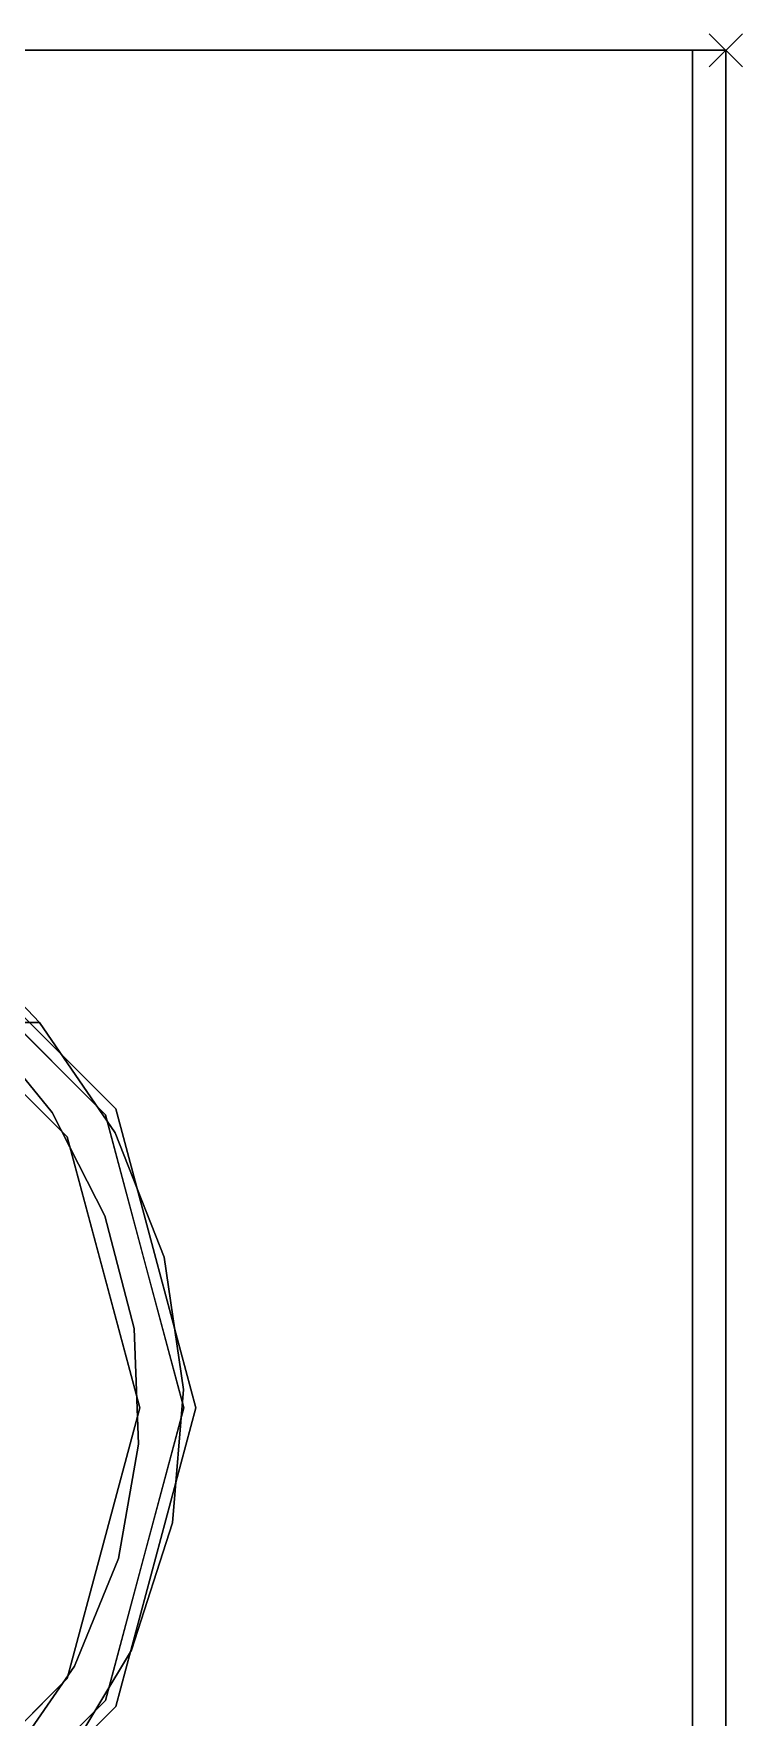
# Model space of a CAD drawing. Header units: millimetres. Extents: x -1 to 1346, y -1098 to 14.
# Drawn here: x 1303.4 to 1346, y -100.3 to 1 of the extents above; entities that cross this region are included whole.
import ezdxf

# ---------------------------------------------------------------- set-up
doc = ezdxf.new("R2010")
doc.units = ezdxf.units.MM
doc.header["$PDMODE"] = 3
doc.linetypes.add('NASCOSTA', pattern=[9.525, 6.35, -3.175])
for name, color, linetype in [('IQ_200_2D', 1, 'Continuous'), ('IQ_200_3D', 1, 'Continuous'), ('IQ_204_2D', 7, 'Continuous'), ('IQ_204_3D', 7, 'Continuous'), ('IQ_INS_3D', 3, 'Continuous')]:
    doc.layers.add(name, color=color, linetype=linetype)

# ---------------------------------------------------------------- blocks, each defined once
blk = doc.blocks.new('hpp_cutout_2c_l_3d')
at = {"layer": 'IQ_200_3D'}
mesh = blk.add_polyface(dxfattribs=at)
corners = [(1345, 0, 50), (0, 0, 50), (0, -700, 50), (1345, -700, 50)]
mesh.append_faces([[corners[k] for k in face] for face in [(0, 1, 2, 3)]])
mesh = blk.add_polyface(dxfattribs=at)
corners = [(1345, -700, 0), (0, -700, 0), (0, 0, 0), (1345, 0, 0)]
mesh.append_faces([[corners[k] for k in face] for face in [(0, 1, 2, 3)]])
mesh = blk.add_polyface(dxfattribs=at)
corners = [(1345, 0, 0), (0, 0, 0), (0, 0, 50), (1345, 0, 50)]
mesh.append_faces([[corners[k] for k in face] for face in [(0, 1, 2, 3)]])
mesh = blk.add_polyface(dxfattribs=at)
corners = [(1345, 0, 0), (1345, -700, 0), (1345, -700, 50), (1345, 0, 50)]
mesh.append_faces([[corners[k] for k in face] for face in [(0, 1, 2, 3)]])

msp = doc.modelspace()

# ---------------------------------------------------------------- linework, layer by layer
at = {"layer": 'IQ_200_2D'}
msp.add_lwpolyline([(0, 0), (1345, 0), (1345, -700), (0, -700)], close=True, dxfattribs=at)
at = {"layer": 'IQ_200_3D'}
for points in [[(1343, -645, 155), (2, -645, 155), (2, 0, 155), (1343, 0, 155)], [(1343, 0, 155), (2, 0, 155), (2, 0, 855), (1343, 0, 855)]]:
    msp.add_3dface(points, dxfattribs=at)
for points, invisible_edges in [([(1343, -645, 203), (1343, 0, 855), (1343, -695, 855), (1343, -695, 203)], 1), ([(1343, 0, 155), (1343, 0, 855), (1343, -645, 203), (1343, -645, 155)], 2)]:
    msp.add_3dface(points, dxfattribs=dict(at, invisible_edges=invisible_edges))
at = {"layer": 'IQ_204_2D', "color": 7, "linetype": 'NASCOSTA', "ltscale": 10}
msp.add_lwpolyline([(2, 0), (1343, 0), (1343, -645), (2, -645)], close=True, dxfattribs=at)
at = {"layer": 'IQ_204_3D'}
for points, invisible_edges in [([(1305.38, -65.36, 116.94), (1307.68, -64.03, 116.94), (1294.79, -51.14, 116.94), (1293.46, -53.43, 116.94)], 5), ([(1303.71, -58.47, 52.72), (1303.71, -58.47, 52.72), (1301.93, -56.58, 52.72), (1300.04, -54.85, 109.99)], 13), ([(1300.04, -55.18, 52.72), (1301.93, -56.58, 52.72), (1303.71, -58.47, 52.72), (1300.07, -58.47, 52.72)], 9), ([(1307.68, -64.03, 116.94), (1307.68, -64.03, 116.94), (1303.71, -58.47, 52.72), (1301.23, -57.58, 116.94)], 6), ([(1308.3, -63.67, 155), (1308.3, -63.67, 117.11), (1301.72, -57.1, 117.11), (1301.72, -57.1, 155)], 5), ([(1299.42, -59.4, 116.94), (1299.42, -59.4, 116.94), (1300.07, -58.47, 52.72), (1304.48, -63.88, 58.13)], 11), ([(1300.07, -58.47, 52.72), (1300.07, -58.47, 52.72), (1303.71, -58.47, 52.72), (1304.48, -63.88, 58.13)], 4), ([(1307.68, -64.03, 116.94), (1307.68, -64.03, 116.94), (1308.27, -65.1, 59.34), (1303.71, -58.47, 52.72)], 11), ([(1308.27, -65.1, 59.34), (1308.27, -65.1, 59.34), (1304.48, -63.88, 58.13), (1303.71, -58.47, 52.72)], 6), ([(1305.38, -65.36, 116.94), (1305.38, -65.36, 116.94), (1299.42, -59.4, 116.94), (1304.48, -63.88, 58.13)], 13), ([(1308.3, -63.67, 117.11), (1308.3, -63.67, 155), (1310.71, -72.66, 155), (1310.71, -72.66, 117.11)], 5), ([(1305.38, -65.36, 116.94), (1305.38, -65.36, 116.94), (1304.48, -63.88, 58.13), (1307.64, -70.11, 64.35)], 11), ([(1304.48, -63.88, 58.13), (1304.48, -63.88, 58.13), (1308.27, -65.1, 59.34), (1307.64, -70.11, 64.35)], 6), ([(1309.75, -81.65, 116.94), (1312.4, -81.65, 116.94), (1307.68, -64.03, 116.94), (1305.38, -65.36, 116.94)], 5), ([(1311.22, -72.58, 66.83), (1311.22, -72.58, 66.83), (1308.27, -65.1, 59.34), (1307.68, -64.03, 116.94)], 13), ([(1310.04, -72.84, 116.94), (1310.04, -72.84, 116.94), (1311.22, -72.58, 66.83), (1307.68, -64.03, 116.94)], 6), ([(1305.38, -65.36, 116.94), (1305.38, -65.36, 116.94), (1307.64, -70.11, 64.35), (1307.57, -73.5, 116.94)], 6), ([(1307.64, -70.11, 64.35), (1307.64, -70.11, 64.35), (1308.27, -65.1, 59.34), (1311.22, -72.58, 66.83)], 11), ([(1307.64, -70.11, 64.35), (1307.64, -70.11, 64.35), (1309.4, -76.87, 71.11), (1307.57, -73.5, 116.94)], 13), ([(1311.22, -72.58, 66.83), (1311.22, -72.58, 66.83), (1309.4, -76.87, 71.11), (1307.64, -70.11, 64.35)], 11), ([(1309.4, -76.87, 71.11), (1309.4, -76.87, 71.11), (1311.22, -72.58, 66.83), (1312.38, -80.54, 74.79)], 11), ([(1311.22, -72.58, 66.83), (1311.22, -72.58, 66.83), (1310.04, -72.84, 116.94), (1312.38, -80.54, 74.79)], 6), ([(1310.04, -72.84, 116.94), (1310.04, -72.84, 116.94), (1312.4, -81.65, 116.94), (1312.38, -80.54, 74.79)], 13), ([(1313.11, -81.65, 155), (1313.11, -81.65, 117.11), (1310.71, -72.66, 117.11), (1310.71, -72.66, 155)], 5), ([(1309.4, -76.87, 71.11), (1309.4, -76.87, 71.11), (1309.75, -81.65, 116.94), (1307.57, -73.5, 116.94)], 11), ([(1309.4, -76.87, 71.11), (1309.4, -76.87, 71.11), (1309.67, -83.84, 78.09), (1309.75, -81.65, 116.94)], 13), ([(1309.4, -76.87, 71.11), (1309.4, -76.87, 71.11), (1312.38, -80.54, 74.79), (1309.67, -83.84, 78.09)], 6), ([(1311.72, -88.56, 82.81), (1311.72, -88.56, 82.81), (1309.67, -83.84, 78.09), (1312.38, -80.54, 74.79)], 6), ([(1312.4, -81.65, 116.94), (1312.4, -81.65, 116.94), (1311.72, -88.56, 82.81), (1312.38, -80.54, 74.79)], 11), ([(1309.75, -81.65, 116.94), (1305.38, -97.93, 116.94), (1307.68, -99.26, 116.94), (1312.4, -81.65, 116.94)], 10), ([(1307.57, -89.79, 116.94), (1307.57, -89.79, 116.94), (1309.75, -81.65, 116.94), (1309.67, -83.84, 78.09)], 13), ([(1312.4, -81.65, 116.94), (1312.4, -81.65, 116.94), (1310.04, -90.45, 116.94), (1311.72, -88.56, 82.81)], 13), ([(1310.71, -90.63, 155), (1310.71, -90.63, 117.11), (1313.11, -81.65, 117.11), (1313.11, -81.65, 155)], 5), ([(1307.57, -89.79, 116.94), (1307.57, -89.79, 116.94), (1309.67, -83.84, 78.09), (1308.46, -90.72, 84.96)], 11), ([(1308.46, -90.72, 84.96), (1308.46, -90.72, 84.96), (1309.67, -83.84, 78.09), (1311.72, -88.56, 82.81)], 13), ([(1308.46, -90.72, 84.96), (1308.46, -90.72, 84.96), (1311.72, -88.56, 82.81), (1309.25, -96.22, 90.46)], 11), ([(1311.72, -88.56, 82.81), (1311.72, -88.56, 82.81), (1310.04, -90.45, 116.94), (1309.25, -96.22, 90.46)], 6), ([(1305.38, -97.93, 116.94), (1305.38, -97.93, 116.94), (1307.57, -89.79, 116.94), (1305.81, -97.18, 91.42)], 13), ([(1305.81, -97.18, 91.42), (1305.81, -97.18, 91.42), (1307.57, -89.79, 116.94), (1308.46, -90.72, 84.96)], 6), ([(1309.25, -96.22, 90.46), (1309.25, -96.22, 90.46), (1305.81, -97.18, 91.42), (1308.46, -90.72, 84.96)], 11), ([(1310.04, -90.45, 116.94), (1310.04, -90.45, 116.94), (1307.68, -99.26, 116.94), (1309.25, -96.22, 90.46)], 13), ([(1310.71, -90.63, 117.11), (1310.71, -90.63, 155), (1308.3, -99.62, 155), (1308.3, -99.62, 117.11)], 5), ([(1301.84, -102.92, 97.17), (1301.84, -102.92, 97.17), (1302.4, -100.91, 116.94), (1305.81, -97.18, 91.42)], 6), ([(1305.1, -103.11, 97.36), (1305.1, -103.11, 97.36), (1301.84, -102.92, 97.17), (1305.81, -97.18, 91.42)], 11), ([(1305.81, -97.18, 91.42), (1305.81, -97.18, 91.42), (1302.4, -100.91, 116.94), (1305.38, -97.93, 116.94)], 11), ([(1309.25, -96.22, 90.46), (1309.25, -96.22, 90.46), (1307.68, -99.26, 116.94), (1305.1, -103.11, 97.36)], 6), ([(1305.1, -103.11, 97.36), (1305.1, -103.11, 97.36), (1305.81, -97.18, 91.42), (1309.25, -96.22, 90.46)], 6), ([(1294.79, -112.15, 116.94), (1307.68, -99.26, 116.94), (1305.38, -97.93, 116.94), (1293.46, -109.86, 116.94)], 10), ([(1301.72, -106.19, 117.11), (1308.3, -99.62, 117.11), (1308.3, -99.62, 155), (1301.72, -106.19, 155)], 10), ([(1305.1, -103.11, 97.36), (1305.1, -103.11, 97.36), (1307.68, -99.26, 116.94), (1304.46, -102.48, 116.94)], 11)]:
    msp.add_3dface(points, dxfattribs=dict(at, invisible_edges=invisible_edges))
at = {"layer": 'IQ_INS_3D'}
msp.add_point((1345, 0), dxfattribs=at)

# ---------------------------------------------------------------- block references
msp.add_blockref('hpp_cutout_2c_l_3d', (0, 0, 855))

doc.saveas('drawing.dxf')
